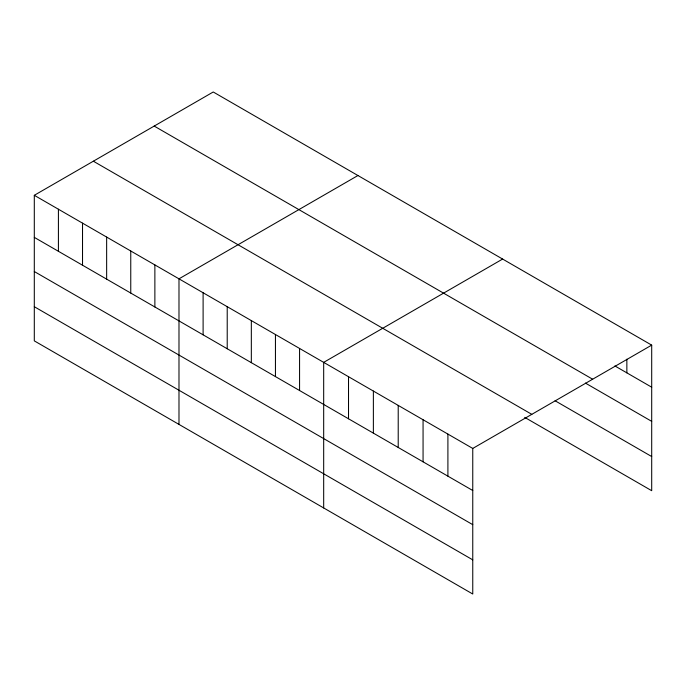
<?xml version="1.0" encoding="UTF-8"?>
<svg xmlns="http://www.w3.org/2000/svg" width="686" height="686" viewBox="0 0 686 686"><rect width="100%" height="100%" fill="white"/><g stroke="black" fill="none" stroke-linecap="round" stroke-linejoin="round"><path stroke-width="1.03" d="M34.3 195.304L472.757 448.438L472.757 594.016L34.3 340.873L34.3 195.304L213.243 91.984L651.7 345.127L651.7 490.696L524.713 417.38M357.938 175.522L178.986 278.833L178.986 424.411M502.624 259.059L323.681 362.371L323.681 507.949M472.757 448.438L651.7 345.127M614.888 365.947L651.7 387.196M154.196 126.078L592.644 379.221M585.441 383.097L651.7 421.35M555.077 400.761L651.7 456.542M93.356 161.21L531.804 414.344M34.3 237.373L472.757 490.507M34.3 271.527L472.757 524.661M34.3 306.719L472.757 559.853M626.858 359.181L626.858 372.85M447.907 434.092L447.907 476.161M423.065 419.755L423.065 461.824M398.214 405.409L398.214 447.478M373.373 391.063L373.373 433.132M348.522 376.717L348.522 418.786M299.568 348.454L299.568 390.523M275.446 334.528L275.446 376.597M251.333 320.602L251.333 362.671M227.22 306.685L227.22 348.754M203.107 292.759L203.107 334.828M154.873 264.916L154.873 306.985M130.76 250.99L130.76 293.059M106.647 237.073L106.647 279.142M82.526 223.147L82.526 265.216M58.413 209.221L58.413 251.29"/></g></svg>
